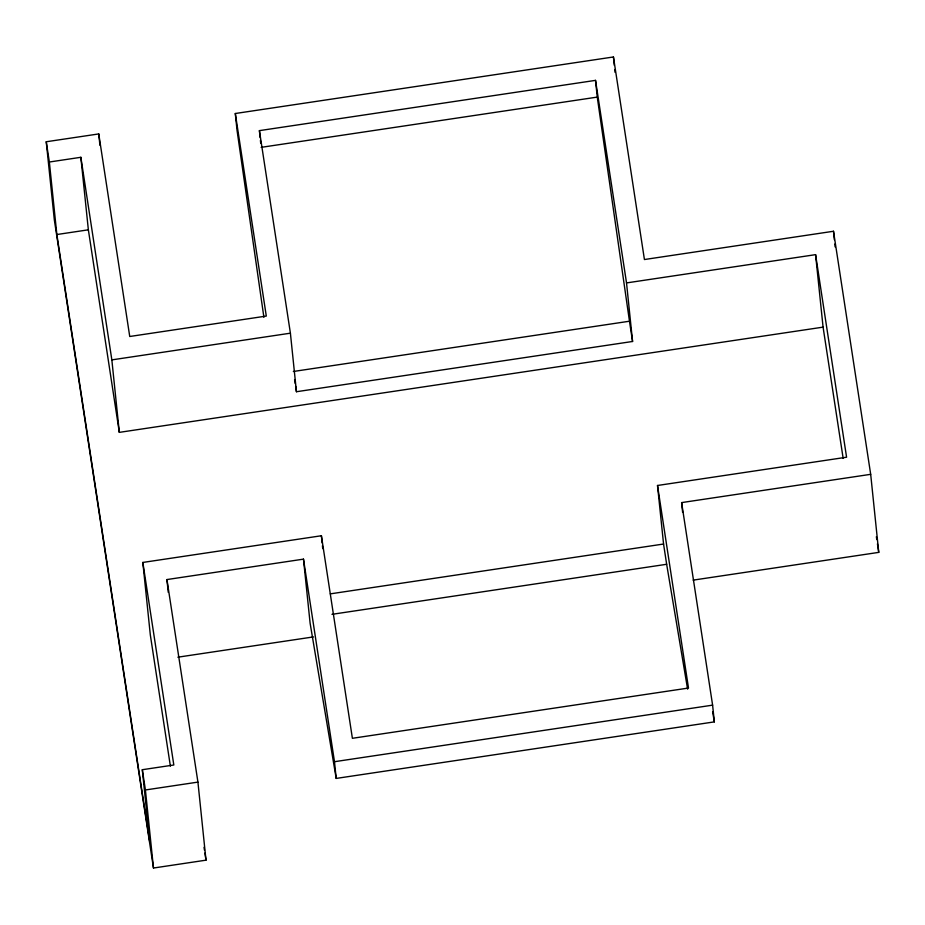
<?xml version="1.0" encoding="UTF-8"?>
<svg xmlns="http://www.w3.org/2000/svg" width="925" height="925" viewBox="0 0 925 925"><rect width="100%" height="100%" fill="white"/><g stroke="black" fill="none" stroke-linecap="round" stroke-linejoin="round"><path stroke-width="1.39" d="M263.903 317.333L237.031 130.24L235.308 113.509L613.437 56.968L644.424 259.532L833.494 231.262L870.691 474.328L878.75 552.375L693.183 580.125M870.691 474.328L681.621 502.599L712.608 705.151L714.343 721.882L336.203 778.422L334.48 761.703L303.481 559.139L166.939 579.559L197.927 782.111L205.998 860.169L153.481 868.032L54.321 219.838L46.25 141.756L98.755 133.928L129.743 336.492L266.296 316.072L235.308 113.509M815.584 254.653L846.583 457.216L657.513 485.486L688.501 688.038L352.39 738.3L321.391 535.748L142.832 562.446L173.819 764.998L142.311 769.716L149.781 842.212L56.853 234.534L49.349 162.014L80.857 157.296L111.844 359.883L119.325 432.368L823.077 327.138L815.584 254.653L626.526 282.923L632.573 341.475L296.451 391.726L295.63 386.326M260.133 137.594L259.405 130.633L595.527 80.371L626.526 282.923M261.139 147.352L597.261 97.102L595.527 80.371M56.853 234.534L88.361 229.816L80.857 157.296M111.844 359.883L290.404 333.185L259.405 130.633M293.352 371.48L629.474 321.218L597.261 97.102M330.294 593.862L663.56 544.027L657.513 485.486M331.971 614.327L666.659 564.285L687.61 689.16M177.854 657.189L313.471 636.909M153.481 868.032L145.41 789.973L197.927 782.111M334.48 761.703L712.608 705.151M712.666 711.915L714.343 721.882M336.203 778.422L310.118 623.265L303.481 559.139M876.357 536.743L876.796 539.587M877.443 543.854L878.75 552.375M823.077 327.138L843.161 458.372M629.474 321.218L632.573 341.475M663.56 544.027L666.659 564.285M294.589 379.574L295.214 383.632M204.032 847.335L204.471 850.191M204.911 853.047L205.998 860.169M88.361 229.816L119.325 432.368M170.385 766.166L150.324 634.932L142.832 562.446M46.25 141.756L49.349 162.014M142.311 769.716L145.41 789.973M833.494 231.262L834.373 239.772M834.812 244.027L835.113 246.871M681.621 502.599L682.627 512.357M613.437 56.968L614.304 65.34M614.732 69.514L615.021 72.3M321.391 535.748L322.131 542.882M322.432 545.738L322.721 548.594M290.404 333.185L296.451 391.726M260.422 140.392L260.711 143.178M166.939 579.559L168.258 592.335M98.755 133.928L99.923 145.283"/></g></svg>
